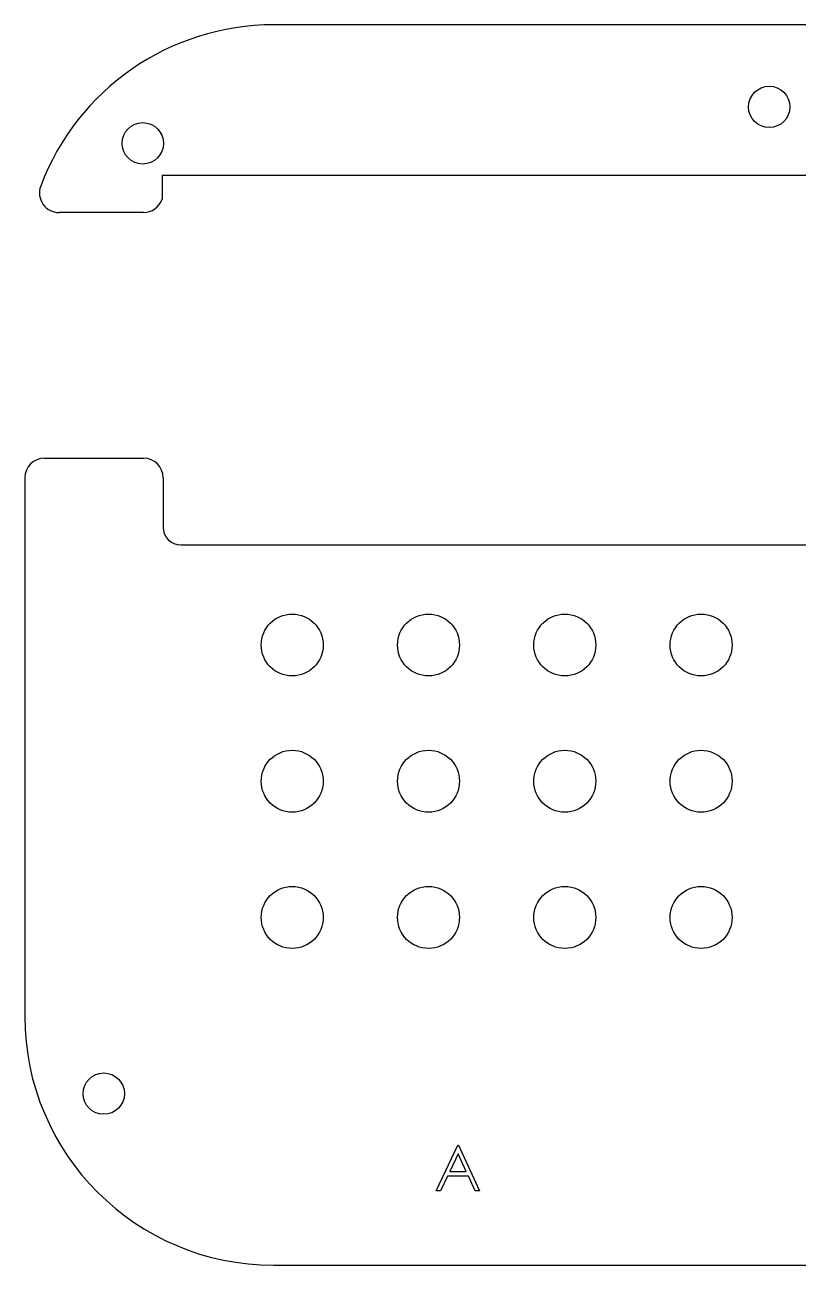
# Model space of a CAD drawing. Extents: x 0 to 0.124, y 0 to 0.206.
# Drawn here: x 0.0035 to 0.066, y 0.1054 to 0.2056 of the extents above; entities that cross this region are included whole.
import ezdxf

# ---------------------------------------------------------------- set-up
doc = ezdxf.new("R2010")
doc.units = 0
doc.layers.get('0').update_dxf_attribs({"linetype": 'CONTINUOUS'})

msp = doc.modelspace()

# ---------------------------------------------------------------- linework, layer by layer
at = {"color": 7, "linetype": 'CONTINUOUS'}
for p, q in [((0.1036169969, 0.2056018983), (0.0236169987, 0.2056018983)), ((0.0811169979, 0.1934418951), (0.0146169991, 0.1934418951)), ((0.0146169991, 0.1934418951), (0.0146169991, 0.1915255089)), ((0.013116996, 0.1904418965), (0.0062964887, 0.1904418965)), ((0.0051169984, 0.1706018972), (0.013116996, 0.1706018972)), ((0.0035369985, 0.1690218973), (0.0035369985, 0.1255218976)), ((0.014696996, 0.1690218973), (0.014696996, 0.1650218966)), ((0.0161169984, 0.163601897), (0.0811169979, 0.163601897)), ((0.0367269546, 0.1114418966), (0.0384840604, 0.1151460645)), ((0.038504095, 0.1144240771), (0.0378333081, 0.1130090442)), ((0.0384840604, 0.1151460645), (0.0385315486, 0.1151460645)), ((0.0391570732, 0.1130090442), (0.038504095, 0.1144240771)), ((0.0385315486, 0.1151460645), (0.0402411644, 0.1114418966)), ((0.0376529966, 0.1126291317), (0.0370898035, 0.1114418966)), ((0.0393321898, 0.1126291317), (0.0376529966, 0.1126291317)), ((0.0378333081, 0.1130090442), (0.0391570732, 0.1130090442)), ((0.0398798, 0.1114418966), (0.0393321898, 0.1126291317)), ((0.0370898035, 0.1114418966), (0.0367269546, 0.1114418966)), ((0.0402411644, 0.1114418966), (0.0398798, 0.1114418966)), ((0.0236169987, 0.1054418956), (0.1036169969, 0.1054418956))]:
    msp.add_line(p, q, dxfattribs=at)
for centre, radius in [((0.0636169978, 0.1989718969), 0.00167), ((0.013058441, 0.1960304537), 0.00167), ((0.0251169978, 0.1555218969), 0.0025), ((0.0361169978, 0.1555218969), 0.0025), ((0.0471169978, 0.1555218969), 0.0025), ((0.0581169978, 0.1555218969), 0.0025), ((0.0251169978, 0.1445218969), 0.0025), ((0.0361169978, 0.1445218969), 0.0025), ((0.0471169978, 0.1445218969), 0.0025), ((0.0581169978, 0.1445218969), 0.0025), ((0.0251169978, 0.1335218969), 0.0025), ((0.0361169978, 0.1335218969), 0.0025), ((0.0471169978, 0.1335218969), 0.0025), ((0.0581169978, 0.1335218969), 0.0025), ((0.0099077052, 0.1192945216), 0.00167)]:
    msp.add_circle(centre, radius, dxfattribs=at)
for centre, radius, start, end in [((0.0236169978, 0.1855218969), 0.02008, 90, 159.4300079079), ((0.0062964897, 0.1920218969), 0.00158, 159.4300079079, 270), ((0.0131169978, 0.1920218969), 0.00158, 270, 341.6893484535), ((0.0051169978, 0.1690218969), 0.00158, 90, 180), ((0.0131169978, 0.1690218969), 0.00158, 0, 90), ((0.0161169978, 0.1650218969), 0.00142, 180, 270), ((0.0236169978, 0.1255218969), 0.02008, 180, 270)]:
    msp.add_arc(centre, radius, start, end, dxfattribs=at)

doc.saveas('drawing.dxf')
